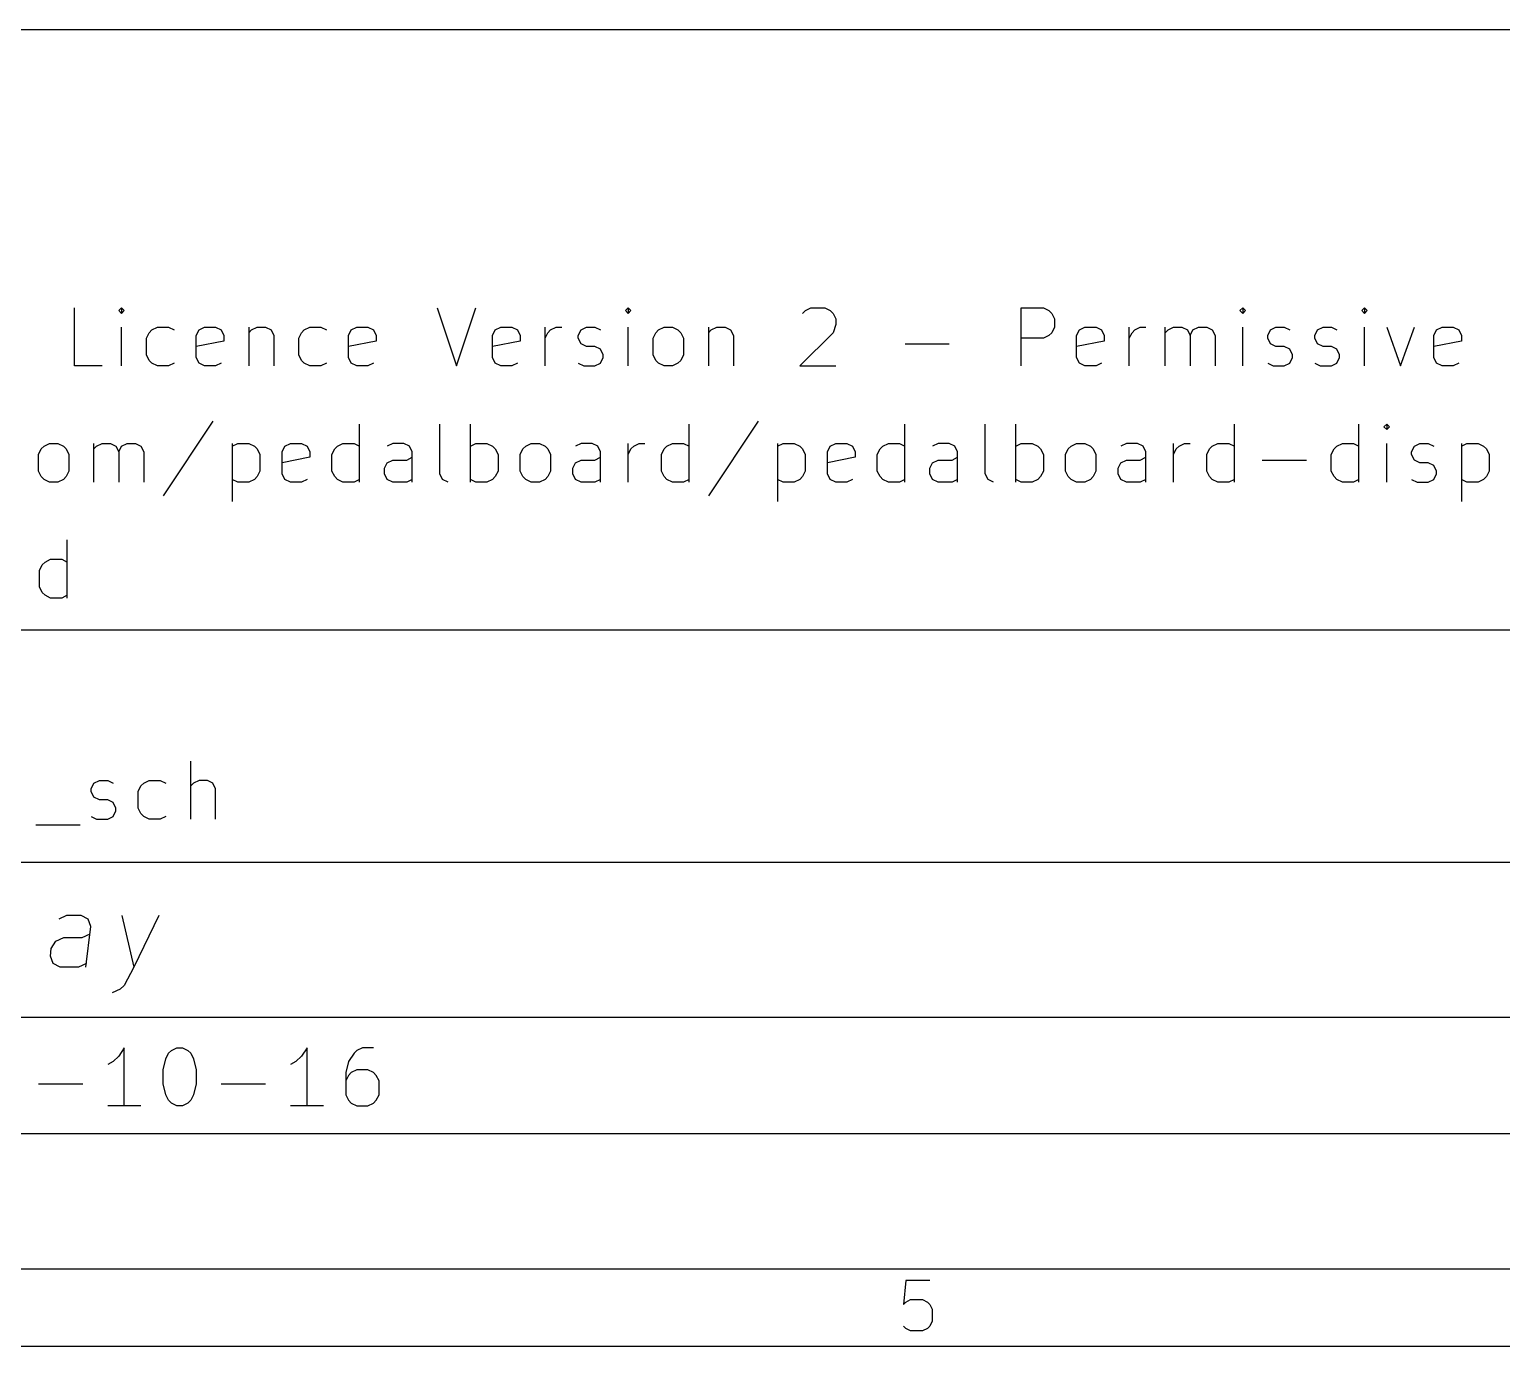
# Model space of a CAD drawing. Header units: millimetres. Extents: x 10 to 287, y -200 to -10.
# Drawn here: x 212.8 to 250.78, y -200.01 to -166.01 of the extents above; entities that cross this region are included whole.
import ezdxf

# ---------------------------------------------------------------- set-up
doc = ezdxf.new("R2010")
doc.units = ezdxf.units.MM
doc.layers.add('RED', color=14, linetype='CONTINUOUS')

msp = doc.modelspace()

# ---------------------------------------------------------------- linework, layer by layer
at = {"layer": 'RED', "linetype": 'CONTINUOUS'}
for p, q in [((177.0022, -166.0072), (285.0022, -166.0072)), ((213.9577, -174.6933), (213.9577, -173.1933)), ((215.172, -173.1933), (215.1006, -173.2647)), ((215.2434, -173.2647), (215.172, -173.1933)), ((215.172, -173.1933), (215.172, -173.3361)), ((223.3148, -173.1933), (223.8148, -174.6933)), ((223.8148, -174.6933), (224.3148, -173.1933)), ((228.2434, -173.1933), (228.172, -173.2647)), ((228.3148, -173.2647), (228.2434, -173.1933)), ((228.2434, -173.1933), (228.2434, -173.3361)), ((232.8148, -173.2647), (232.9577, -173.1933)), ((232.9577, -173.1933), (233.3148, -173.1933)), ((233.3148, -173.1933), (233.4577, -173.2647)), ((238.3863, -174.6933), (238.3863, -173.1933)), ((238.3863, -173.1933), (238.9577, -173.1933)), ((238.9577, -173.1933), (239.1006, -173.2647)), ((244.1006, -173.1933), (244.0292, -173.2647)), ((244.172, -173.2647), (244.1006, -173.1933)), ((244.1006, -173.1933), (244.1006, -173.3361)), ((247.2435, -173.1933), (247.1721, -173.2647)), ((247.3149, -173.2647), (247.2435, -173.1933)), ((247.2435, -173.1933), (247.2435, -173.3361)), ((215.1006, -173.2647), (215.172, -173.3361)), ((215.172, -173.3361), (215.2434, -173.2647)), ((228.172, -173.2647), (228.2434, -173.3361)), ((228.2434, -173.3361), (228.3148, -173.2647)), ((232.7434, -173.3361), (232.8148, -173.2647)), ((233.4577, -173.2647), (233.5291, -173.3361)), ((233.5291, -173.3361), (233.6005, -173.479)), ((233.6005, -173.479), (233.6005, -173.6219)), ((239.1006, -173.2647), (239.172, -173.3361)), ((239.172, -173.3361), (239.2434, -173.479)), ((239.2434, -173.479), (239.2434, -173.6933)), ((244.0292, -173.2647), (244.1006, -173.3361)), ((244.1006, -173.3361), (244.172, -173.2647)), ((247.1721, -173.2647), (247.2435, -173.3361)), ((247.2435, -173.3361), (247.3149, -173.2647)), ((215.172, -174.6933), (215.172, -173.6933)), ((215.8149, -173.979), (215.8863, -173.8361)), ((215.8863, -173.8361), (215.9577, -173.7647)), ((215.9577, -173.7647), (216.1006, -173.6933)), ((216.1006, -173.6933), (216.3863, -173.6933)), ((216.3863, -173.6933), (216.5292, -173.7647)), ((217.1006, -173.9076), (217.172, -173.7647)), ((217.1006, -174.479), (217.1006, -173.9076)), ((217.172, -173.7647), (217.3149, -173.6933)), ((217.3149, -173.6933), (217.6006, -173.6933)), ((217.6006, -173.6933), (217.7434, -173.7647)), ((217.7434, -173.7647), (217.8149, -173.9076)), ((217.8149, -173.9076), (217.8149, -174.0504)), ((218.4577, -173.6933), (218.4577, -174.6933)), ((218.4577, -173.8361), (218.5291, -173.7647)), ((218.5291, -173.7647), (218.672, -173.6933)), ((218.672, -173.6933), (218.8863, -173.6933)), ((218.8863, -173.6933), (219.0291, -173.7647)), ((219.0291, -173.7647), (219.1006, -173.9076)), ((219.1006, -173.9076), (219.1006, -174.6933)), ((219.7434, -173.979), (219.8148, -173.8361)), ((219.8148, -173.8361), (219.8862, -173.7647)), ((219.8862, -173.7647), (220.0291, -173.6933)), ((220.0291, -173.6933), (220.3148, -173.6933)), ((220.3148, -173.6933), (220.4577, -173.7647)), ((221.0291, -173.9076), (221.1005, -173.7647)), ((221.0291, -174.479), (221.0291, -173.9076)), ((221.1005, -173.7647), (221.2434, -173.6933)), ((221.2434, -173.6933), (221.5291, -173.6933)), ((221.5291, -173.6933), (221.6719, -173.7647)), ((221.6719, -173.7647), (221.7434, -173.9076)), ((221.7434, -173.9076), (221.7434, -174.0504)), ((224.7434, -173.9076), (224.8148, -173.7647)), ((224.7434, -174.479), (224.7434, -173.9076)), ((224.8148, -173.7647), (224.9577, -173.6933)), ((224.9577, -173.6933), (225.2434, -173.6933)), ((225.2434, -173.6933), (225.3862, -173.7647)), ((225.3862, -173.7647), (225.4577, -173.9076)), ((225.4577, -173.9076), (225.4577, -174.0504)), ((226.1005, -174.6933), (226.1005, -173.6933)), ((226.1005, -173.979), (226.1719, -173.8361)), ((226.1719, -173.8361), (226.2434, -173.7647)), ((226.2434, -173.7647), (226.3862, -173.6933)), ((226.3862, -173.6933), (226.5291, -173.6933)), ((226.9577, -173.9076), (227.0291, -173.7647)), ((226.9577, -173.979), (226.9577, -173.9076)), ((227.0291, -173.7647), (227.172, -173.6933)), ((227.172, -173.6933), (227.3862, -173.6933)), ((227.3862, -173.6933), (227.5291, -173.7647)), ((228.2434, -174.6933), (228.2434, -173.6933)), ((228.8863, -173.979), (228.9577, -173.8361)), ((228.9577, -173.8361), (229.0291, -173.7647)), ((229.0291, -173.7647), (229.172, -173.6933)), ((229.172, -173.6933), (229.3863, -173.6933)), ((229.3863, -173.6933), (229.5291, -173.7647)), ((229.5291, -173.7647), (229.6006, -173.8361)), ((229.6006, -173.8361), (229.672, -173.979)), ((230.3148, -173.6933), (230.3148, -174.6933)), ((230.3148, -173.8361), (230.3862, -173.7647)), ((230.3862, -173.7647), (230.5291, -173.6933)), ((230.5291, -173.6933), (230.7434, -173.6933)), ((230.7434, -173.6933), (230.8862, -173.7647)), ((230.8862, -173.7647), (230.9577, -173.9076)), ((230.9577, -173.9076), (230.9577, -174.6933)), ((233.5291, -173.8361), (232.6719, -174.6933)), ((233.6005, -173.6219), (233.5291, -173.8361)), ((239.1006, -173.9076), (238.9577, -173.979)), ((239.172, -173.8361), (239.1006, -173.9076)), ((239.2434, -173.6933), (239.172, -173.8361)), ((239.8149, -173.9076), (239.8863, -173.7647)), ((239.8149, -174.479), (239.8149, -173.9076)), ((239.8863, -173.7647), (240.0292, -173.6933)), ((240.0292, -173.6933), (240.3149, -173.6933)), ((240.3149, -173.6933), (240.4577, -173.7647)), ((240.4577, -173.7647), (240.5292, -173.9076)), ((240.5292, -173.9076), (240.5292, -174.0504)), ((241.172, -174.6933), (241.172, -173.6933)), ((241.172, -173.979), (241.2434, -173.8361)), ((241.2434, -173.8361), (241.3149, -173.7647)), ((241.3149, -173.7647), (241.4577, -173.6933)), ((241.4577, -173.6933), (241.6006, -173.6933)), ((242.1006, -174.6933), (242.1006, -173.6933)), ((242.1006, -173.8361), (242.172, -173.7647)), ((242.172, -173.7647), (242.3149, -173.6933)), ((242.3149, -173.6933), (242.5292, -173.6933)), ((242.5292, -173.6933), (242.672, -173.7647)), ((242.672, -173.7647), (242.7435, -173.9076)), ((242.7435, -173.9076), (242.8149, -173.7647)), ((242.7435, -173.9076), (242.7435, -174.6933)), ((242.8149, -173.7647), (242.9577, -173.6933)), ((242.9577, -173.6933), (243.172, -173.6933)), ((243.172, -173.6933), (243.3149, -173.7647)), ((243.3149, -173.7647), (243.3863, -173.9076)), ((243.3863, -173.9076), (243.3863, -174.6933)), ((244.1006, -174.6933), (244.1006, -173.6933)), ((244.7435, -173.9076), (244.8149, -173.7647)), ((244.7435, -173.979), (244.7435, -173.9076)), ((244.8149, -173.7647), (244.9578, -173.6933)), ((244.9578, -173.6933), (245.172, -173.6933)), ((245.172, -173.6933), (245.3149, -173.7647)), ((245.9578, -173.9076), (246.0292, -173.7647)), ((245.9578, -173.979), (245.9578, -173.9076)), ((246.0292, -173.7647), (246.1721, -173.6933)), ((246.1721, -173.6933), (246.3863, -173.6933)), ((246.3863, -173.6933), (246.5292, -173.7647)), ((247.2435, -174.6933), (247.2435, -173.6933)), ((247.8149, -173.6933), (248.1721, -174.6933)), ((248.1721, -174.6933), (248.5292, -173.6933)), ((249.0293, -173.9076), (249.1007, -173.7647)), ((249.0293, -174.479), (249.0293, -173.9076)), ((249.1007, -173.7647), (249.2436, -173.6933)), ((249.2436, -173.6933), (249.5293, -173.6933)), ((249.5293, -173.6933), (249.6721, -173.7647)), ((249.6721, -173.7647), (249.7436, -173.9076)), ((249.7436, -173.9076), (249.7436, -174.0504)), ((215.8149, -174.4076), (215.8149, -173.979)), ((217.8149, -174.0504), (217.1006, -174.1933)), ((219.7434, -174.4076), (219.7434, -173.979)), ((221.7434, -174.0504), (221.0291, -174.1933)), ((225.4577, -174.0504), (224.7434, -174.1933)), ((227.0291, -174.1219), (226.9577, -173.979)), ((227.172, -174.1933), (227.0291, -174.1219)), ((227.3862, -174.1933), (227.172, -174.1933)), ((227.5291, -174.2647), (227.3862, -174.1933)), ((227.6005, -174.4076), (227.5291, -174.2647)), ((228.8863, -174.4076), (228.8863, -173.979)), ((229.672, -173.979), (229.672, -174.4076)), ((235.3863, -174.1219), (236.5292, -174.1219)), ((238.9577, -173.979), (238.3863, -173.979)), ((240.5292, -174.0504), (239.8149, -174.1933)), ((244.8149, -174.1219), (244.7435, -173.979)), ((244.9578, -174.1933), (244.8149, -174.1219)), ((245.172, -174.1933), (244.9578, -174.1933)), ((245.3149, -174.2647), (245.172, -174.1933)), ((245.3863, -174.4076), (245.3149, -174.2647)), ((246.0292, -174.1219), (245.9578, -173.979)), ((246.1721, -174.1933), (246.0292, -174.1219)), ((246.3863, -174.1933), (246.1721, -174.1933)), ((246.5292, -174.2647), (246.3863, -174.1933)), ((246.6006, -174.4076), (246.5292, -174.2647)), ((249.7436, -174.0504), (249.0293, -174.1933)), ((214.672, -174.6933), (213.9577, -174.6933)), ((215.8863, -174.5504), (215.8149, -174.4076)), ((215.9577, -174.6219), (215.8863, -174.5504)), ((216.1006, -174.6933), (215.9577, -174.6219)), ((216.3863, -174.6933), (216.1006, -174.6933)), ((216.5292, -174.6219), (216.3863, -174.6933)), ((217.172, -174.6219), (217.1006, -174.479)), ((217.3149, -174.6933), (217.172, -174.6219)), ((217.6006, -174.6933), (217.3149, -174.6933)), ((217.7434, -174.6219), (217.6006, -174.6933)), ((219.8148, -174.5504), (219.7434, -174.4076)), ((219.8862, -174.6219), (219.8148, -174.5504)), ((220.0291, -174.6933), (219.8862, -174.6219)), ((220.3148, -174.6933), (220.0291, -174.6933)), ((220.4577, -174.6219), (220.3148, -174.6933)), ((221.1005, -174.6219), (221.0291, -174.479)), ((221.2434, -174.6933), (221.1005, -174.6219)), ((221.5291, -174.6933), (221.2434, -174.6933)), ((221.6719, -174.6219), (221.5291, -174.6933)), ((224.8148, -174.6219), (224.7434, -174.479)), ((224.9577, -174.6933), (224.8148, -174.6219)), ((225.2434, -174.6933), (224.9577, -174.6933)), ((225.3862, -174.6219), (225.2434, -174.6933)), ((226.9577, -174.6219), (227.1005, -174.6933)), ((227.1005, -174.6933), (227.3862, -174.6933)), ((227.3862, -174.6933), (227.5291, -174.6219)), ((227.5291, -174.6219), (227.6005, -174.479)), ((227.6005, -174.479), (227.6005, -174.4076)), ((228.9577, -174.5504), (228.8863, -174.4076)), ((229.0291, -174.6219), (228.9577, -174.5504)), ((229.172, -174.6933), (229.0291, -174.6219)), ((229.3863, -174.6933), (229.172, -174.6933)), ((229.5291, -174.6219), (229.3863, -174.6933)), ((229.6006, -174.5504), (229.5291, -174.6219)), ((229.672, -174.4076), (229.6006, -174.5504)), ((232.6719, -174.6933), (233.6005, -174.6933)), ((239.8863, -174.6219), (239.8149, -174.479)), ((240.0292, -174.6933), (239.8863, -174.6219)), ((240.3149, -174.6933), (240.0292, -174.6933)), ((240.4577, -174.6219), (240.3149, -174.6933)), ((244.7435, -174.6219), (244.8863, -174.6933)), ((244.8863, -174.6933), (245.172, -174.6933)), ((245.172, -174.6933), (245.3149, -174.6219)), ((245.3149, -174.6219), (245.3863, -174.479)), ((245.3863, -174.479), (245.3863, -174.4076)), ((245.9578, -174.6219), (246.1006, -174.6933)), ((246.1006, -174.6933), (246.3863, -174.6933)), ((246.3863, -174.6933), (246.5292, -174.6219)), ((246.5292, -174.6219), (246.6006, -174.479)), ((246.6006, -174.479), (246.6006, -174.4076)), ((249.1007, -174.6219), (249.0293, -174.479)), ((249.2436, -174.6933), (249.1007, -174.6219)), ((249.5293, -174.6933), (249.2436, -174.6933)), ((249.6721, -174.6219), (249.5293, -174.6933)), ((217.5288, -176.1219), (216.2431, -178.0504)), ((221.3145, -177.6933), (221.3145, -176.1933)), ((223.3858, -177.479), (223.3858, -176.1933)), ((224.1715, -177.6933), (224.1715, -176.1933)), ((229.8143, -177.6933), (229.8143, -176.1933)), ((231.5999, -176.1219), (230.3142, -178.0504)), ((235.3856, -177.6933), (235.3856, -176.1933)), ((237.4569, -177.479), (237.4569, -176.1933)), ((238.2426, -177.6933), (238.2426, -176.1933)), ((243.8854, -177.6933), (243.8854, -176.1933)), ((247.0996, -177.6933), (247.0996, -176.1933)), ((247.8138, -176.1933), (247.7424, -176.2647)), ((247.8852, -176.2647), (247.8138, -176.1933)), ((247.8138, -176.1933), (247.8138, -176.3361)), ((247.7424, -176.2647), (247.8138, -176.3361)), ((247.8138, -176.3361), (247.8852, -176.2647)), ((213.0289, -176.979), (213.1003, -176.8361)), ((213.0289, -177.4076), (213.0289, -176.979)), ((213.1003, -176.8361), (213.1717, -176.7647)), ((213.1717, -176.7647), (213.3146, -176.6933)), ((213.3146, -176.6933), (213.5289, -176.6933)), ((213.5289, -176.6933), (213.6717, -176.7647)), ((213.6717, -176.7647), (213.7432, -176.8361)), ((213.7432, -176.8361), (213.8146, -176.979)), ((213.8146, -176.979), (213.8146, -177.4076)), ((214.4574, -177.6933), (214.4574, -176.6933)), ((214.4574, -176.8361), (214.5288, -176.7647)), ((214.5288, -176.7647), (214.6717, -176.6933)), ((214.6717, -176.6933), (214.886, -176.6933)), ((214.886, -176.6933), (215.0288, -176.7647)), ((215.0288, -176.7647), (215.1003, -176.9076)), ((215.1003, -176.9076), (215.1717, -176.7647)), ((215.1003, -176.9076), (215.1003, -177.6933)), ((215.1717, -176.7647), (215.3145, -176.6933)), ((215.3145, -176.6933), (215.5288, -176.6933)), ((215.5288, -176.6933), (215.6717, -176.7647)), ((215.6717, -176.7647), (215.7431, -176.9076)), ((215.7431, -176.9076), (215.7431, -177.6933)), ((218.0288, -176.6933), (218.0288, -178.1933)), ((218.0288, -176.7647), (218.1717, -176.6933)), ((218.1717, -176.6933), (218.4574, -176.6933)), ((218.4574, -176.6933), (218.6002, -176.7647)), ((218.6002, -176.7647), (218.6717, -176.8361)), ((218.6717, -176.8361), (218.7431, -176.979)), ((218.7431, -176.979), (218.7431, -177.4076)), ((219.3145, -176.9076), (219.3859, -176.7647)), ((219.3145, -177.479), (219.3145, -176.9076)), ((219.3859, -176.7647), (219.5288, -176.6933)), ((219.5288, -176.6933), (219.8145, -176.6933)), ((219.8145, -176.6933), (219.9573, -176.7647)), ((219.9573, -176.7647), (220.0288, -176.9076)), ((220.0288, -176.9076), (220.0288, -177.0504)), ((220.6002, -176.979), (220.6716, -176.8361)), ((220.6002, -177.4076), (220.6002, -176.979)), ((220.6716, -176.8361), (220.743, -176.7647)), ((220.743, -176.7647), (220.8859, -176.6933)), ((220.8859, -176.6933), (221.1716, -176.6933)), ((221.1716, -176.6933), (221.3145, -176.7647)), ((222.1716, -176.6933), (222.0287, -176.7647)), ((222.4573, -176.6933), (222.1716, -176.6933)), ((222.6001, -176.7647), (222.4573, -176.6933)), ((222.6716, -176.9076), (222.6001, -176.7647)), ((222.6716, -177.6933), (222.6716, -176.9076)), ((224.1715, -176.7647), (224.3144, -176.6933)), ((224.3144, -176.6933), (224.6001, -176.6933)), ((224.6001, -176.6933), (224.7429, -176.7647)), ((224.7429, -176.7647), (224.8144, -176.8361)), ((224.8144, -176.8361), (224.8858, -176.979)), ((224.8858, -176.979), (224.8858, -177.4076)), ((225.4572, -176.979), (225.5286, -176.8361)), ((225.4572, -177.4076), (225.4572, -176.979)), ((225.5286, -176.8361), (225.6, -176.7647)), ((225.6, -176.7647), (225.7429, -176.6933)), ((225.7429, -176.6933), (225.9572, -176.6933)), ((225.9572, -176.6933), (226.1, -176.7647)), ((226.1, -176.7647), (226.1715, -176.8361)), ((226.1715, -176.8361), (226.2429, -176.979)), ((226.2429, -176.979), (226.2429, -177.4076)), ((227.0286, -176.6933), (226.8857, -176.7647)), ((227.3143, -176.6933), (227.0286, -176.6933)), ((227.4571, -176.7647), (227.3143, -176.6933)), ((227.5286, -176.9076), (227.4571, -176.7647)), ((227.5286, -177.6933), (227.5286, -176.9076)), ((228.2428, -177.6933), (228.2428, -176.6933)), ((228.2428, -176.979), (228.3142, -176.8361)), ((228.3142, -176.8361), (228.3857, -176.7647)), ((228.3857, -176.7647), (228.5285, -176.6933)), ((228.5285, -176.6933), (228.6714, -176.6933)), ((229.1, -176.979), (229.1714, -176.8361)), ((229.1, -177.4076), (229.1, -176.979)), ((229.1714, -176.8361), (229.2428, -176.7647)), ((229.2428, -176.7647), (229.3857, -176.6933)), ((229.3857, -176.6933), (229.6714, -176.6933)), ((229.6714, -176.6933), (229.8143, -176.7647)), ((232.0999, -176.6933), (232.0999, -178.1933)), ((232.0999, -176.7647), (232.2428, -176.6933)), ((232.2428, -176.6933), (232.5285, -176.6933)), ((232.5285, -176.6933), (232.6713, -176.7647)), ((232.6713, -176.7647), (232.7428, -176.8361)), ((232.7428, -176.8361), (232.8142, -176.979)), ((232.8142, -176.979), (232.8142, -177.4076)), ((233.3856, -176.9076), (233.457, -176.7647)), ((233.3856, -177.479), (233.3856, -176.9076)), ((233.457, -176.7647), (233.5999, -176.6933)), ((233.5999, -176.6933), (233.8856, -176.6933)), ((233.8856, -176.6933), (234.0284, -176.7647)), ((234.0284, -176.7647), (234.0999, -176.9076)), ((234.0999, -176.9076), (234.0999, -177.0504)), ((234.6713, -176.979), (234.7427, -176.8361)), ((234.6713, -177.4076), (234.6713, -176.979)), ((234.7427, -176.8361), (234.8141, -176.7647)), ((234.8141, -176.7647), (234.957, -176.6933)), ((234.957, -176.6933), (235.2427, -176.6933)), ((235.2427, -176.6933), (235.3856, -176.7647)), ((236.2427, -176.6933), (236.0998, -176.7647)), ((236.5284, -176.6933), (236.2427, -176.6933)), ((236.6712, -176.7647), (236.5284, -176.6933)), ((236.7427, -176.9076), (236.6712, -176.7647)), ((236.7427, -177.6933), (236.7427, -176.9076)), ((238.2426, -176.7647), (238.3855, -176.6933)), ((238.3855, -176.6933), (238.6712, -176.6933)), ((238.6712, -176.6933), (238.814, -176.7647)), ((238.814, -176.7647), (238.8855, -176.8361)), ((238.8855, -176.8361), (238.9569, -176.979)), ((238.9569, -176.979), (238.9569, -177.4076)), ((239.5283, -176.979), (239.5997, -176.8361)), ((239.5283, -177.4076), (239.5283, -176.979)), ((239.5997, -176.8361), (239.6711, -176.7647)), ((239.6711, -176.7647), (239.814, -176.6933)), ((239.814, -176.6933), (240.0283, -176.6933)), ((240.0283, -176.6933), (240.1711, -176.7647)), ((240.1711, -176.7647), (240.2426, -176.8361)), ((240.2426, -176.8361), (240.314, -176.979)), ((240.314, -176.979), (240.314, -177.4076)), ((241.0997, -176.6933), (240.9568, -176.7647)), ((241.3854, -176.6933), (241.0997, -176.6933)), ((241.5282, -176.7647), (241.3854, -176.6933)), ((241.5997, -176.9076), (241.5282, -176.7647)), ((241.5997, -177.6933), (241.5997, -176.9076)), ((242.3139, -177.6933), (242.3139, -176.6933)), ((242.3139, -176.979), (242.3853, -176.8361)), ((242.3853, -176.8361), (242.4568, -176.7647)), ((242.4568, -176.7647), (242.5996, -176.6933)), ((242.5996, -176.6933), (242.7425, -176.6933)), ((243.1711, -176.979), (243.2425, -176.8361)), ((243.1711, -177.4076), (243.1711, -176.979)), ((243.2425, -176.8361), (243.3139, -176.7647)), ((243.3139, -176.7647), (243.4568, -176.6933)), ((243.4568, -176.6933), (243.7425, -176.6933)), ((243.7425, -176.6933), (243.8854, -176.7647)), ((246.3853, -176.979), (246.4567, -176.8361)), ((246.3853, -177.4076), (246.3853, -176.979)), ((246.4567, -176.8361), (246.5281, -176.7647)), ((246.5281, -176.7647), (246.671, -176.6933)), ((246.671, -176.6933), (246.9567, -176.6933)), ((246.9567, -176.6933), (247.0996, -176.7647)), ((247.8138, -177.6933), (247.8138, -176.6933)), ((248.4567, -176.9076), (248.5281, -176.7647)), ((248.4567, -176.979), (248.4567, -176.9076)), ((248.5281, -177.1219), (248.4567, -176.979)), ((248.5281, -176.7647), (248.671, -176.6933)), ((248.671, -176.6933), (248.8852, -176.6933)), ((248.8852, -176.6933), (249.0281, -176.7647)), ((249.7424, -176.6933), (249.7424, -178.1933)), ((249.7424, -176.7647), (249.8853, -176.6933)), ((249.8853, -176.6933), (250.171, -176.6933)), ((250.171, -176.6933), (250.3138, -176.7647)), ((250.3138, -176.7647), (250.3853, -176.8361)), ((250.3853, -176.8361), (250.4567, -176.979)), ((250.4567, -176.979), (250.4567, -177.4076)), ((220.0288, -177.0504), (219.3145, -177.1933)), ((221.9573, -177.3361), (222.0287, -177.1933)), ((221.9573, -177.479), (221.9573, -177.3361)), ((222.0287, -177.1933), (222.1716, -177.1219)), ((222.1716, -177.1219), (222.5287, -177.1219)), ((222.5287, -177.1219), (222.6716, -177.0504)), ((226.8143, -177.3361), (226.8857, -177.1933)), ((226.8143, -177.479), (226.8143, -177.3361)), ((226.8857, -177.1933), (227.0286, -177.1219)), ((227.0286, -177.1219), (227.3857, -177.1219)), ((227.3857, -177.1219), (227.5286, -177.0504)), ((234.0999, -177.0504), (233.3856, -177.1933)), ((236.0284, -177.3361), (236.0998, -177.1933)), ((236.0284, -177.479), (236.0284, -177.3361)), ((236.0998, -177.1933), (236.2427, -177.1219)), ((236.2427, -177.1219), (236.5998, -177.1219)), ((236.5998, -177.1219), (236.7427, -177.0504)), ((240.8854, -177.3361), (240.9568, -177.1933)), ((240.8854, -177.479), (240.8854, -177.3361)), ((240.9568, -177.1933), (241.0997, -177.1219)), ((241.0997, -177.1219), (241.4568, -177.1219)), ((241.4568, -177.1219), (241.5997, -177.0504)), ((244.5996, -177.1219), (245.7425, -177.1219)), ((248.671, -177.1933), (248.5281, -177.1219)), ((248.8852, -177.1933), (248.671, -177.1933)), ((249.0281, -177.2647), (248.8852, -177.1933)), ((249.0995, -177.4076), (249.0281, -177.2647)), ((213.1003, -177.5504), (213.0289, -177.4076)), ((213.1717, -177.6219), (213.1003, -177.5504)), ((213.3146, -177.6933), (213.1717, -177.6219)), ((213.5289, -177.6933), (213.3146, -177.6933)), ((213.6717, -177.6219), (213.5289, -177.6933)), ((213.7432, -177.5504), (213.6717, -177.6219)), ((213.8146, -177.4076), (213.7432, -177.5504)), ((218.1717, -177.6933), (218.0288, -177.6219)), ((218.4574, -177.6933), (218.1717, -177.6933)), ((218.6002, -177.6219), (218.4574, -177.6933)), ((218.6717, -177.5504), (218.6002, -177.6219)), ((218.7431, -177.4076), (218.6717, -177.5504)), ((219.3859, -177.6219), (219.3145, -177.479)), ((219.5288, -177.6933), (219.3859, -177.6219)), ((219.8145, -177.6933), (219.5288, -177.6933)), ((219.9573, -177.6219), (219.8145, -177.6933)), ((220.6716, -177.5504), (220.6002, -177.4076)), ((220.743, -177.6219), (220.6716, -177.5504)), ((220.8859, -177.6933), (220.743, -177.6219)), ((221.1716, -177.6933), (220.8859, -177.6933)), ((221.3145, -177.6219), (221.1716, -177.6933)), ((222.0287, -177.6219), (221.9573, -177.479)), ((222.1716, -177.6933), (222.0287, -177.6219)), ((222.5287, -177.6933), (222.1716, -177.6933)), ((222.6716, -177.6219), (222.5287, -177.6933)), ((223.4572, -177.6219), (223.3858, -177.479)), ((223.6001, -177.6933), (223.4572, -177.6219)), ((224.3144, -177.6933), (224.1715, -177.6219)), ((224.6001, -177.6933), (224.3144, -177.6933)), ((224.7429, -177.6219), (224.6001, -177.6933)), ((224.8144, -177.5504), (224.7429, -177.6219)), ((224.8858, -177.4076), (224.8144, -177.5504)), ((225.5286, -177.5504), (225.4572, -177.4076)), ((225.6, -177.6219), (225.5286, -177.5504)), ((225.7429, -177.6933), (225.6, -177.6219)), ((225.9572, -177.6933), (225.7429, -177.6933)), ((226.1, -177.6219), (225.9572, -177.6933)), ((226.1715, -177.5504), (226.1, -177.6219)), ((226.2429, -177.4076), (226.1715, -177.5504)), ((226.8857, -177.6219), (226.8143, -177.479)), ((227.0286, -177.6933), (226.8857, -177.6219)), ((227.3857, -177.6933), (227.0286, -177.6933)), ((227.5286, -177.6219), (227.3857, -177.6933)), ((229.1714, -177.5504), (229.1, -177.4076)), ((229.2428, -177.6219), (229.1714, -177.5504)), ((229.3857, -177.6933), (229.2428, -177.6219)), ((229.6714, -177.6933), (229.3857, -177.6933)), ((229.8143, -177.6219), (229.6714, -177.6933)), ((232.2428, -177.6933), (232.0999, -177.6219)), ((232.5285, -177.6933), (232.2428, -177.6933)), ((232.6713, -177.6219), (232.5285, -177.6933)), ((232.7428, -177.5504), (232.6713, -177.6219)), ((232.8142, -177.4076), (232.7428, -177.5504)), ((233.457, -177.6219), (233.3856, -177.479)), ((233.5999, -177.6933), (233.457, -177.6219)), ((233.8856, -177.6933), (233.5999, -177.6933)), ((234.0284, -177.6219), (233.8856, -177.6933)), ((234.7427, -177.5504), (234.6713, -177.4076)), ((234.8141, -177.6219), (234.7427, -177.5504)), ((234.957, -177.6933), (234.8141, -177.6219)), ((235.2427, -177.6933), (234.957, -177.6933)), ((235.3856, -177.6219), (235.2427, -177.6933)), ((236.0998, -177.6219), (236.0284, -177.479)), ((236.2427, -177.6933), (236.0998, -177.6219)), ((236.5998, -177.6933), (236.2427, -177.6933)), ((236.7427, -177.6219), (236.5998, -177.6933)), ((237.5283, -177.6219), (237.4569, -177.479)), ((237.6712, -177.6933), (237.5283, -177.6219)), ((238.3855, -177.6933), (238.2426, -177.6219)), ((238.6712, -177.6933), (238.3855, -177.6933)), ((238.814, -177.6219), (238.6712, -177.6933)), ((238.8855, -177.5504), (238.814, -177.6219)), ((238.9569, -177.4076), (238.8855, -177.5504)), ((239.5997, -177.5504), (239.5283, -177.4076)), ((239.6711, -177.6219), (239.5997, -177.5504)), ((239.814, -177.6933), (239.6711, -177.6219)), ((240.0283, -177.6933), (239.814, -177.6933)), ((240.1711, -177.6219), (240.0283, -177.6933)), ((240.2426, -177.5504), (240.1711, -177.6219)), ((240.314, -177.4076), (240.2426, -177.5504)), ((240.9568, -177.6219), (240.8854, -177.479)), ((241.0997, -177.6933), (240.9568, -177.6219)), ((241.4568, -177.6933), (241.0997, -177.6933)), ((241.5997, -177.6219), (241.4568, -177.6933)), ((243.2425, -177.5504), (243.1711, -177.4076)), ((243.3139, -177.6219), (243.2425, -177.5504)), ((243.4568, -177.6933), (243.3139, -177.6219)), ((243.7425, -177.6933), (243.4568, -177.6933)), ((243.8854, -177.6219), (243.7425, -177.6933)), ((246.4567, -177.5504), (246.3853, -177.4076)), ((246.5281, -177.6219), (246.4567, -177.5504)), ((246.671, -177.6933), (246.5281, -177.6219)), ((246.9567, -177.6933), (246.671, -177.6933)), ((247.0996, -177.6219), (246.9567, -177.6933)), ((248.4567, -177.6219), (248.5995, -177.6933)), ((248.5995, -177.6933), (248.8852, -177.6933)), ((248.8852, -177.6933), (249.0281, -177.6219)), ((249.0281, -177.6219), (249.0995, -177.479)), ((249.0995, -177.479), (249.0995, -177.4076)), ((249.8853, -177.6933), (249.7424, -177.6219)), ((250.171, -177.6933), (249.8853, -177.6933)), ((250.3138, -177.6219), (250.171, -177.6933)), ((250.3853, -177.5504), (250.3138, -177.6219)), ((250.4567, -177.4076), (250.3853, -177.5504)), ((213.7702, -180.6855), (213.7702, -179.1855)), ((213.0559, -179.9712), (213.1273, -179.8283)), ((213.0559, -180.3998), (213.0559, -179.9712)), ((213.1273, -179.8283), (213.1987, -179.7569)), ((213.1987, -179.7569), (213.3416, -179.6855)), ((213.3416, -179.6855), (213.6273, -179.6855)), ((213.6273, -179.6855), (213.7702, -179.7569)), ((213.1273, -180.5426), (213.0559, -180.3998)), ((213.1987, -180.6141), (213.1273, -180.5426)), ((213.3416, -180.6855), (213.1987, -180.6141)), ((213.6273, -180.6855), (213.3416, -180.6855)), ((213.7702, -180.6141), (213.6273, -180.6855)), ((177.0022, -181.5072), (285.0022, -181.5072)), ((216.9575, -186.3933), (216.9575, -184.8933)), ((214.3861, -185.6076), (214.4575, -185.4647)), ((214.3861, -185.679), (214.3861, -185.6076)), ((214.4575, -185.8219), (214.3861, -185.679)), ((214.4575, -185.4647), (214.6004, -185.3933)), ((214.6004, -185.3933), (214.8146, -185.3933)), ((214.8146, -185.3933), (214.9575, -185.4647)), ((215.6004, -185.679), (215.6718, -185.5361)), ((215.6004, -186.1076), (215.6004, -185.679)), ((215.6718, -185.5361), (215.7432, -185.4647)), ((215.7432, -185.4647), (215.8861, -185.3933)), ((215.8861, -185.3933), (216.1718, -185.3933)), ((216.1718, -185.3933), (216.3147, -185.4647)), ((217.0289, -185.4647), (216.9575, -185.5361)), ((217.1718, -185.3933), (217.0289, -185.4647)), ((217.3861, -185.3933), (217.1718, -185.3933)), ((217.5289, -185.4647), (217.3861, -185.3933)), ((217.6004, -185.6076), (217.5289, -185.4647)), ((217.6004, -186.3933), (217.6004, -185.6076)), ((214.6004, -185.8933), (214.4575, -185.8219)), ((214.8146, -185.8933), (214.6004, -185.8933)), ((214.9575, -185.9647), (214.8146, -185.8933)), ((215.0289, -186.1076), (214.9575, -185.9647)), ((215.0289, -186.179), (215.0289, -186.1076)), ((215.6718, -186.2504), (215.6004, -186.1076)), ((214.3861, -186.3219), (214.5289, -186.3933)), ((214.5289, -186.3933), (214.8146, -186.3933)), ((214.8146, -186.3933), (214.9575, -186.3219)), ((214.9575, -186.3219), (215.0289, -186.179)), ((215.7432, -186.3219), (215.6718, -186.2504)), ((215.8861, -186.3933), (215.7432, -186.3219)), ((216.1718, -186.3933), (215.8861, -186.3933)), ((216.3147, -186.3219), (216.1718, -186.3933)), ((212.9575, -186.5361), (214.1003, -186.5361)), ((177.0022, -187.5072), (285.0022, -187.5072)), ((213.7532, -188.8783), (213.5508, -188.9735)), ((214.1341, -188.8783), (213.7532, -188.8783)), ((214.3127, -188.9735), (214.1341, -188.8783)), ((214.3841, -189.164), (214.3127, -188.9735)), ((215.1817, -188.8783), (215.4913, -190.2116)), ((216.1341, -188.8783), (215.4913, -190.2116)), ((213.4794, -189.5449), (213.6818, -189.4497)), ((213.6818, -189.4497), (214.1579, -189.4497)), ((214.1579, -189.4497), (214.3603, -189.3544)), ((214.2532, -190.2116), (214.3841, -189.164)), ((213.3365, -189.9259), (213.3603, -189.7354)), ((213.3603, -189.7354), (213.4794, -189.5449)), ((213.4079, -190.1164), (213.3365, -189.9259)), ((213.5865, -190.2116), (213.4079, -190.1164)), ((214.0627, -190.2116), (213.5865, -190.2116)), ((214.2651, -190.1164), (214.0627, -190.2116)), ((215.4913, -190.2116), (215.2413, -190.6878)), ((215.1341, -190.783), (214.9317, -190.8783)), ((215.2413, -190.6878), (215.1341, -190.783)), ((177.0022, -191.5072), (285.0022, -191.5072)), ((215.1008, -192.5076), (214.9579, -192.6504)), ((215.2436, -192.2933), (215.1008, -192.5076)), ((215.2436, -193.7933), (215.2436, -192.2933)), ((216.3151, -192.579), (216.3865, -192.4361)), ((216.3865, -192.4361), (216.458, -192.3647)), ((216.458, -192.3647), (216.6008, -192.2933)), ((216.6008, -192.2933), (216.7437, -192.2933)), ((216.7437, -192.2933), (216.8865, -192.3647)), ((216.8865, -192.3647), (216.958, -192.4361)), ((216.958, -192.4361), (217.0294, -192.579)), ((219.8151, -192.5076), (219.6722, -192.6504)), ((219.9579, -192.2933), (219.8151, -192.5076)), ((219.9579, -193.7933), (219.9579, -192.2933)), ((221.1723, -192.4361), (221.0294, -192.6504)), ((221.2437, -192.3647), (221.1723, -192.4361)), ((221.3865, -192.2933), (221.2437, -192.3647)), ((221.6723, -192.2933), (221.3865, -192.2933)), ((214.9579, -192.6504), (214.8151, -192.7219)), ((216.2437, -192.8647), (216.3151, -192.579)), ((216.2437, -193.2219), (216.2437, -192.8647)), ((217.0294, -192.579), (217.1008, -192.8647)), ((217.1008, -192.8647), (217.1008, -193.2219)), ((219.6722, -192.6504), (219.5294, -192.7219)), ((221.0294, -192.6504), (220.958, -192.9361)), ((220.958, -192.9361), (220.958, -193.5076)), ((221.1008, -192.9361), (221.0294, -193.0076)), ((221.2437, -192.8647), (221.1008, -192.9361)), ((221.5294, -192.8647), (221.2437, -192.8647)), ((221.6723, -192.9361), (221.5294, -192.8647)), ((221.7437, -193.0076), (221.6723, -192.9361)), ((213.0294, -193.2219), (214.1723, -193.2219)), ((216.3151, -193.5076), (216.2437, -193.2219)), ((217.1008, -193.2219), (217.0294, -193.5076)), ((217.7437, -193.2219), (218.8866, -193.2219)), ((221.0294, -193.0076), (220.958, -193.1504)), ((221.8151, -193.1504), (221.7437, -193.0076)), ((221.8151, -193.5076), (221.8151, -193.1504)), ((216.3865, -193.6504), (216.3151, -193.5076)), ((216.458, -193.7219), (216.3865, -193.6504)), ((216.958, -193.6504), (216.8865, -193.7219)), ((217.0294, -193.5076), (216.958, -193.6504)), ((220.958, -193.5076), (221.0294, -193.6504)), ((221.0294, -193.6504), (221.1008, -193.7219)), ((221.6723, -193.7219), (221.7437, -193.6504)), ((221.7437, -193.6504), (221.8151, -193.5076)), ((215.6722, -193.7933), (214.8151, -193.7933)), ((216.6008, -193.7933), (216.458, -193.7219)), ((216.7437, -193.7933), (216.6008, -193.7933)), ((216.8865, -193.7219), (216.7437, -193.7933)), ((220.3865, -193.7933), (219.5294, -193.7933)), ((221.1008, -193.7219), (221.2437, -193.7933)), ((221.2437, -193.7933), (221.5294, -193.7933)), ((221.5294, -193.7933), (221.6723, -193.7219)), ((177.0022, -194.5072), (285.0022, -194.5072)), ((285.0022, -198.0072), (12, -198.0072)), ((285.0022, -198.0072), (177.0022, -198.0072)), ((235.4081, -198.3009), (235.3462, -198.9199)), ((236.0271, -198.3009), (235.4081, -198.3009)), ((235.3462, -198.9199), (235.4081, -198.858)), ((235.4081, -198.858), (235.5319, -198.7961)), ((235.5319, -198.7961), (235.8414, -198.7961)), ((235.8414, -198.7961), (235.9652, -198.858)), ((235.9652, -198.858), (236.0271, -198.9199)), ((236.0271, -198.9199), (236.089, -199.0437)), ((236.089, -199.3532), (236.0271, -199.477)), ((236.089, -199.0437), (236.089, -199.3532)), ((235.4081, -199.539), (235.3462, -199.477)), ((235.5319, -199.6009), (235.4081, -199.539)), ((235.8414, -199.6009), (235.5319, -199.6009)), ((235.9652, -199.539), (235.8414, -199.6009)), ((236.0271, -199.477), (235.9652, -199.539)), ((287.0022, -200.0072), (10, -200.0072))]:
    msp.add_line(p, q, dxfattribs=at)

doc.saveas('drawing.dxf')
